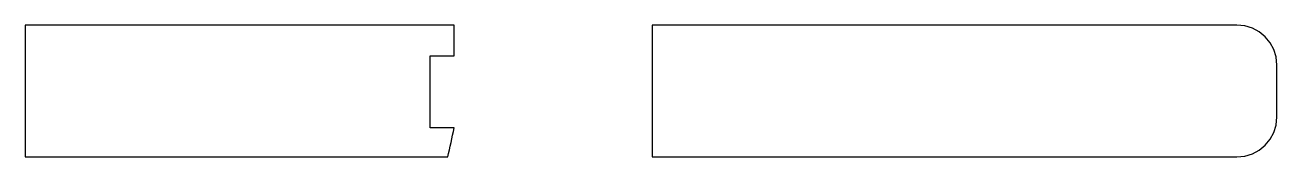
# Model space of a CAD drawing. Header units: metres. Extents: x -87 to 87, y 118 to 136.
import ezdxf

# ---------------------------------------------------------------- set-up
doc = ezdxf.new("R2010")
doc.units = ezdxf.units.M

msp = doc.modelspace()

# ---------------------------------------------------------------- linework, layer by layer
for points in [[(-87.196168, 117.916452), (-79.83474, 117.916452), (-72.473312, 117.916452), (-65.111884, 117.916452), (-57.750456, 117.916452), (-50.389028, 117.916452), (-43.0276, 117.916452), (-35.666172, 117.916452), (-28.304744, 117.916452), (-28.192222, 118.42242), (-28.0797, 118.928388), (-27.967178, 119.434356), (-27.854656, 119.940324), (-27.742134, 120.446292), (-27.629612, 120.95226), (-27.51709, 121.458228), (-27.404568, 121.964196), (-27.823922, 121.964196), (-28.243276, 121.964196), (-28.66263, 121.964196), (-29.081984, 121.964196), (-29.501338, 121.964196), (-29.920692, 121.964196), (-30.340046, 121.964196), (-30.7594, 121.964196), (-30.7594, 123.222004), (-30.7594, 124.479812), (-30.7594, 125.73762), (-30.7594, 126.995428), (-30.7594, 128.253236), (-30.7594, 129.511044), (-30.7594, 130.768852), (-30.7594, 132.02666), (-30.340046, 132.02666), (-29.920692, 132.02666), (-29.501338, 132.02666), (-29.081984, 132.02666), (-28.66263, 132.02666), (-28.243276, 132.02666), (-27.823922, 132.02666), (-27.404568, 132.02666), (-27.404568, 132.562092), (-27.404568, 133.097524), (-27.404568, 133.632956), (-27.404568, 134.168388), (-27.404568, 134.70382), (-27.404568, 135.239252), (-27.404568, 135.774684), (-27.404568, 136.310116), (-34.878772, 136.310116), (-42.352976, 136.310116), (-49.82718, 136.310116), (-57.301384, 136.310116), (-64.775588, 136.310116), (-72.249792, 136.310116), (-79.723996, 136.310116), (-87.1982, 136.310116), (-87.1982, 134.010908), (-87.1982, 131.7117), (-87.1982, 129.412492), (-87.1982, 127.113284), (-87.1982, 124.814076), (-87.1982, 122.514868), (-87.1982, 120.21566), (-87.1982, 117.916452)], [(0.158242, 117.916452), (10.341356, 117.916452), (20.52447, 117.916452), (30.707584, 117.916452), (40.890698, 117.916452), (51.073812, 117.916452), (61.256926, 117.916452), (71.44004, 117.916452), (81.623154, 117.916452), (82.74685, 118.029736), (83.793584, 118.354602), (84.74075, 118.868698), (85.565996, 119.549672), (86.24697, 120.374918), (86.761066, 121.322084), (87.085932, 122.368818), (87.199216, 123.492514), (87.199216, 124.397516), (87.199216, 125.302518), (87.199216, 126.20752), (87.199216, 127.112522), (87.199216, 128.017524), (87.199216, 128.922526), (87.199216, 129.827528), (87.199216, 130.73253), (87.085932, 131.856226), (86.761066, 132.90296), (86.24697, 133.850126), (85.565996, 134.675372), (84.74075, 135.356346), (83.793584, 135.870442), (82.74685, 136.195308), (81.623154, 136.308592), (71.44004, 136.308592), (61.256926, 136.308592), (51.073812, 136.308592), (40.890698, 136.308592), (30.707584, 136.308592), (20.52447, 136.308592), (10.341356, 136.308592), (0.158242, 136.308592), (0.158242, 134.009384), (0.158242, 131.710176), (0.158242, 129.410968), (0.158242, 127.11176), (0.158242, 124.812552), (0.158242, 122.513344), (0.158242, 120.214136), (0.158242, 117.914928)]]:
    msp.add_lwpolyline(points)

doc.saveas('drawing.dxf')
